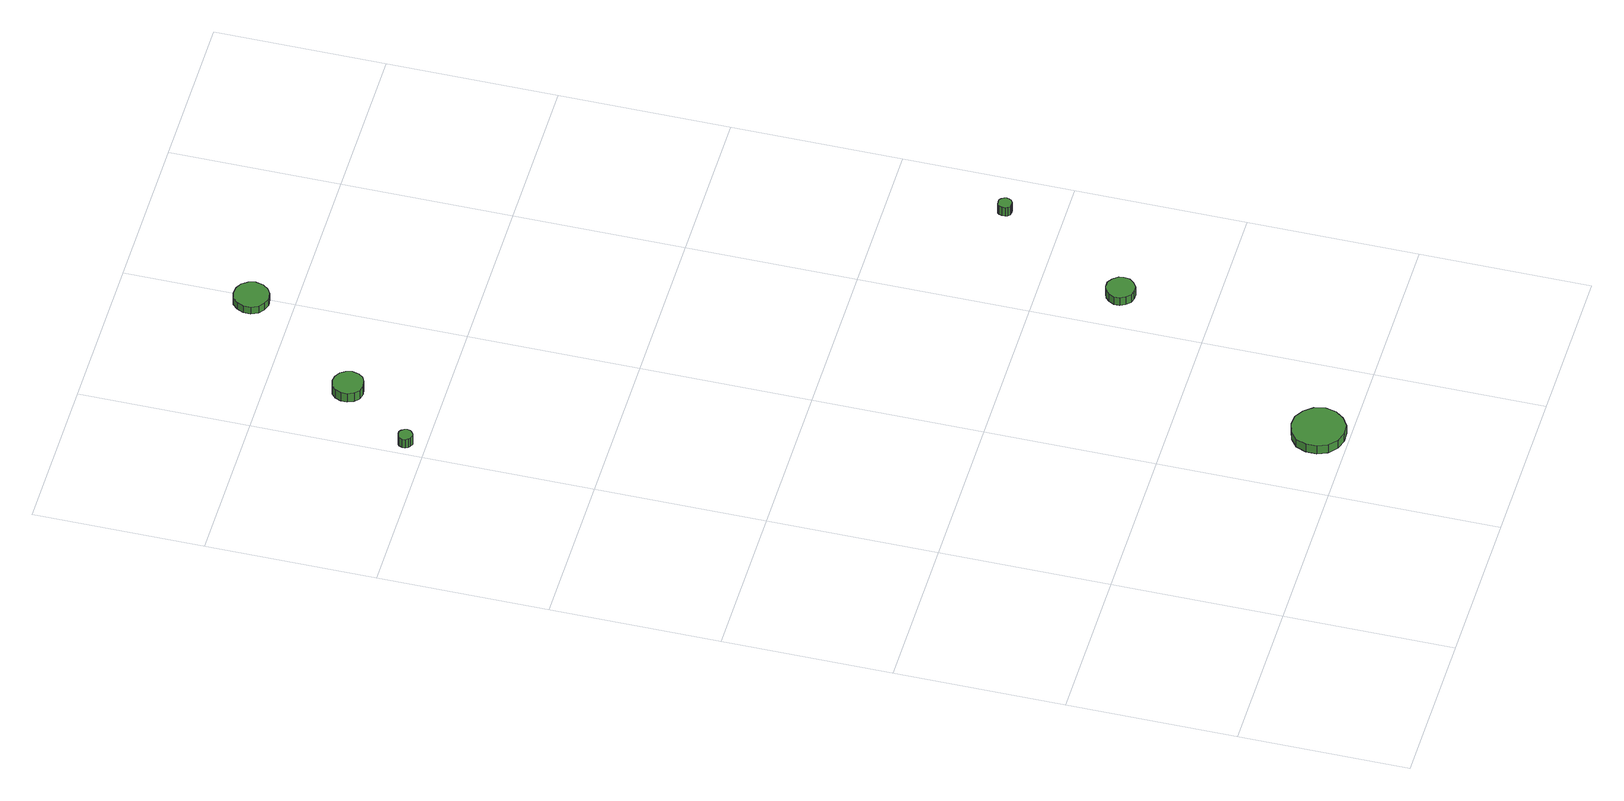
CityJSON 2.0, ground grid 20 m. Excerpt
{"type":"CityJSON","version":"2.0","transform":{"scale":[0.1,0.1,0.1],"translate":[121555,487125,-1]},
"CityObjects":{
"tree1":{"type":"SolitaryVegetationObject","attributes":{"function":"something"},"geometry":[{"type":"MultiSurface","lod":"1","boundaries":[[[0,1,2,3,4,5,6,7,8,9,10,11,12,13,14]],[[15,16,17,18,19,20,21,22,23,24,25,26,27,28,29]],[[0,29,28,1]],[[1,28,27,2]],[[2,27,26,3]],[[3,26,25,4]],[[4,25,24,5]],[[5,24,23,6]],[[6,23,22,7]],[[7,22,21,8]],[[8,21,20,9]],[[9,20,19,10]],[[10,19,18,11]],[[11,18,17,12]],[[12,17,16,13]],[[13,16,15,14]],[[14,15,29,0]]]}]},
"tree2":{"type":"SolitaryVegetationObject","attributes":{"function":"something"},"geometry":[{"type":"MultiSurface","lod":"1","boundaries":[[[30,31,32,33,34,35,36,37,38,39,40,41,42,43,44]],[[45,46,47,48,49,50,51,52,53,54,55,56,57,58,59]],[[30,59,58,31]],[[31,58,57,32]],[[32,57,56,33]],[[33,56,55,34]],[[34,55,54,35]],[[35,54,53,36]],[[36,53,52,37]],[[37,52,51,38]],[[38,51,50,39]],[[39,50,49,40]],[[40,49,48,41]],[[41,48,47,42]],[[42,47,46,43]],[[43,46,45,44]],[[44,45,59,30]]]}]},
"tree3":{"type":"SolitaryVegetationObject","attributes":{"function":"something"},"geometry":[{"type":"MultiSurface","lod":"1","boundaries":[[[60,61,62,63,64,65,66,67,68,69,70,71,72,73,74]],[[75,76,77,78,79,80,81,82,83,84,85,86,87,88,89]],[[60,89,88,61]],[[61,88,87,62]],[[62,87,86,63]],[[63,86,85,64]],[[64,85,84,65]],[[65,84,83,66]],[[66,83,82,67]],[[67,82,81,68]],[[68,81,80,69]],[[69,80,79,70]],[[70,79,78,71]],[[71,78,77,72]],[[72,77,76,73]],[[73,76,75,74]],[[74,75,89,60]]]}]},
"tree4":{"type":"SolitaryVegetationObject","attributes":{"function":"something"},"geometry":[{"type":"MultiSurface","lod":"1","boundaries":[[[90,91,92,93,94,95,96,97,98,99,100,101,102,103,104]],[[105,106,107,108,109,110,111,112,113,114,115,116,117,118,119]],[[90,119,118,91]],[[91,118,117,92]],[[92,117,116,93]],[[93,116,115,94]],[[94,115,114,95]],[[95,114,113,96]],[[96,113,112,97]],[[97,112,111,98]],[[98,111,110,99]],[[99,110,109,100]],[[100,109,108,101]],[[101,108,107,102]],[[102,107,106,103]],[[103,106,105,104]],[[104,105,119,90]]]}]},
"tree5":{"type":"SolitaryVegetationObject","attributes":{"function":"something"},"geometry":[{"type":"MultiSurface","lod":"1","boundaries":[[[120,121,122,123,124,125,126,127,128,129,130,131,132,133,134]],[[135,136,137,138,139,140,141,142,143,144,145,146,147,148,149]],[[120,149,148,121]],[[121,148,147,122]],[[122,147,146,123]],[[123,146,145,124]],[[124,145,144,125]],[[125,144,143,126]],[[126,143,142,127]],[[127,142,141,128]],[[128,141,140,129]],[[129,140,139,130]],[[130,139,138,131]],[[131,138,137,132]],[[132,137,136,133]],[[133,136,135,134]],[[134,135,149,120]]]}]},
"tree6":{"type":"SolitaryVegetationObject","attributes":{"function":"something"},"geometry":[{"type":"MultiSurface","lod":"1","boundaries":[[[150,151,152,153,154,155,156,157,158,159,160,161,162,163,164]],[[165,166,167,168,169,170,171,172,173,174,175,176,177,178,179]],[[150,179,178,151]],[[151,178,177,152]],[[152,177,176,153]],[[153,176,175,154]],[[154,175,174,155]],[[155,174,173,156]],[[156,173,172,157]],[[157,172,171,158]],[[158,171,170,159]],[[159,170,169,160]],[[160,169,168,161]],[[161,168,167,162]],[[162,167,166,163]],[[163,166,165,164]],[[164,165,179,150]]]}]}
},
"vertices":[
[324,36,18],[321,49,18],[313,59,18],[302,66,18],[289,67,18],[277,63,18],[267,55,18],[262,43,18],[262,30,18],[267,18,18],[277,9,18],[289,5,18],[302,6,18],[313,13,18],[321,23,18],[321,23,6],[313,13,6],[302,6,6],[289,5,6],[277,9,6],[267,18,6],[262,30,6],[262,43,6],[267,55,6],[277,63,6],[289,67,6],[302,66,6],[313,59,6],[321,49,6],[324,36,6],
[21,1023,25],[20,1026,25],[18,1029,25],[15,1031,25],[12,1031,25],[8,1030,25],[6,1028,25],[4,1024,25],[4,1021,25],[6,1018,25],[8,1016,25],[12,1014,25],[15,1015,25],[18,1017,25],[20,1019,25],[20,1019,12],[18,1017,12],[15,1015,12],[12,1014,12],[8,1016,12],[6,1018,12],[4,1021,12],[4,1024,12],[6,1028,12],[8,1030,12],[12,1031,12],[15,1031,12],[18,1029,12],[20,1026,12],[21,1023,12],
[101,1108,19],[99,1115,19],[95,1121,19],[88,1125,19],[81,1126,19],[73,1124,19],[68,1119,19],[65,1112,19],[65,1104,19],[68,1097,19],[73,1092,19],[81,1090,19],[88,1091,19],[95,1094,19],[99,1100,19],[99,1100,6],[95,1094,6],[88,1091,6],[81,1090,6],[73,1092,6],[68,1097,6],[65,1104,6],[65,1112,6],[68,1119,6],[73,1124,6],[81,1126,6],[88,1125,6],[95,1121,6],[99,1115,6],[101,1108,6],
[463,307,24],[462,313,24],[457,319,24],[451,323,24],[444,323,24],[438,321,24],[433,316,24],[430,310,24],[430,303,24],[433,297,24],[438,292,24],[444,290,24],[451,290,24],[457,294,24],[462,300,24],[462,300,12],[457,294,12],[451,290,12],[444,290,12],[438,292,12],[433,297,12],[430,303,12],[430,310,12],[433,316,12],[438,321,12],[444,323,12],[451,323,12],[457,319,12],[462,313,12],[463,307,12],
[215,1250,16],[213,1258,16],[208,1265,16],[201,1269,16],[192,1270,16],[184,1268,16],[178,1262,16],[174,1254,16],[174,1245,16],[178,1237,16],[184,1232,16],[192,1229,16],[201,1230,16],[208,1234,16],[213,1241,16],[213,1241,6],[208,1234,6],[201,1230,6],[192,1229,6],[184,1232,6],[178,1237,6],[174,1245,6],[174,1254,6],[178,1262,6],[184,1268,6],[192,1270,6],[201,1269,6],[208,1265,6],[213,1258,6],[215,1250,6],
[547,465,30],[546,468,30],[544,471,30],[541,473,30],[538,473,30],[534,472,30],[532,470,30],[531,467,30],[531,463,30],[532,460,30],[534,458,30],[538,457,30],[541,457,30],[544,459,30],[546,462,30],[546,462,17],[544,459,17],[541,457,17],[538,457,17],[534,458,17],[532,460,17],[531,463,17],[531,467,17],[532,470,17],[534,472,17],[538,473,17],[541,473,17],[544,471,17],[546,468,17],[547,465,17]
]}
